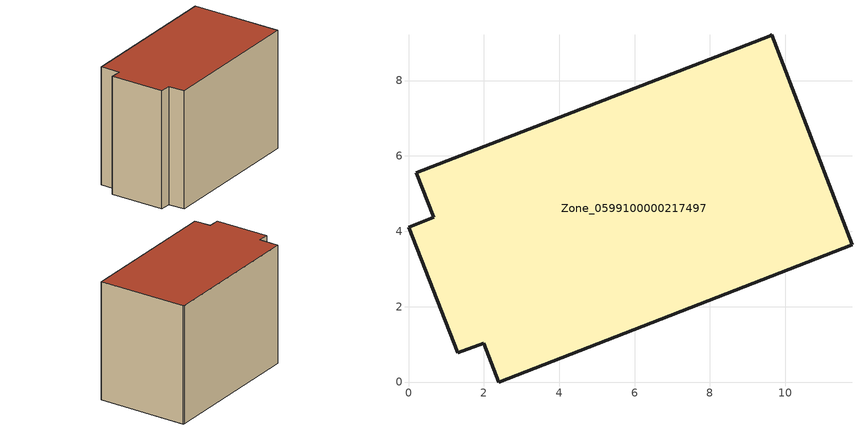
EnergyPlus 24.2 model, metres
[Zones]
Zone_0599100000217497
 floor ground (C_G): 0,4.11 0.67,4.37 0.21,5.56 9.57,9.18 9.64,9.21 11.77,3.64 2.39,0 1.99,1.03 1.31,0.77 z2.24
 wall outside (C_F): 0.67,4.37 0,4.11 1.31,0.77 1.99,1.03 2.39,0 11.77,3.64 9.64,9.21 9.57,9.18 0.21,5.56 0.67,4.37 z2.24:10.12
 roof outside (C_R): 11.77,3.64 9.64,9.21 9.57,9.18 0.21,5.56 0.67,4.37 0,4.11 1.31,0.77 1.99,1.03 2.39,0 z10.12
[BUILDING]
Pand.0599100000217497: North Axis=0; Terrain=City; Loads Convergence Tolerance Value=0.04; Temperature Convergence Tolerance Value=0.4; Solar Distribution=FullExterior; Maximum Number of Warmup Days=25; Minimum Number of Warmup Days=1
[Site:Location]
Rotterdam.The.Hague.AP_ZH_NLD Design_Conditions: Latitude=51.96; Longitude=4.45; Time Zone=1; Elevation=-4.5
[SITE:GROUNDTEMPERATURE:BUILDINGSURFACE]
18, 18, 18, 18, 18, 18, 18, 18, 18, 18, 18, 18
[MATERIAL] Thermal Absorptance=0.9; Solar Absorptance=0.7; Visible Absorptance=0.7
Name | Roughness | Thickness | Conductivity | Density | Specific Heat
G.TI.1946 | MediumSmooth | 0.15 | 1 | 540 | 1210
F.TI.1946 | Rough | 0.3 | 0.857143 | 1920 | 840
R.TI.1946 | MediumRough | 0.2 | 0.1 | 1500 | 1000
[CONSTRUCTION]
C_G: G.TI.1946
C_F: F.TI.1946
C_R: R.TI.1946
[ZONE]
Zone_0599100000217497: Type=1; Multiplier=1; Ceiling Height=Autocalculate; Volume=Autocalculate; Floor Area=autocalculate; Part of Total Floor Area=Yes
[ZONEINFILTRATION:DESIGNFLOWRATE]
Infil_Zone_0599100000217497: Zone or ZoneList or Space or SpaceList=Zone_0599100000217497; Schedule=AlwaysOn; Design Flow Rate Calculation Method=Flow/Area; Flow Rate per Floor Area=0.003; Constant Term Coefficient=1; Temperature Term Coefficient=0; Velocity Term Coefficient=0; Velocity Squared Term Coefficient=0
[HVACTEMPLATE:ZONE:IDEALLOADSAIRSYSTEM]
Zone_0599100000217497: Maximum Heating Supply Air Temperature=50; Minimum Cooling Supply Air Temperature=13; Maximum Heating Supply Air Humidity Ratio=0.0156; Minimum Cooling Supply Air Humidity Ratio=0.0077; Heating Limit=NoLimit; Cooling Limit=NoLimit; Dehumidification Control Type=ConstantSensibleHeatRatio; Cooling Sensible Heat Ratio=0.7; Dehumidification Setpoint=60; Humidification Control Type=None; Humidification Setpoint=30; Outdoor Air Method=None; Outdoor Air Flow Rate per Person=0.00944; Outdoor Air Flow Rate per Zone Floor Area=0; Outdoor Air Flow Rate per Zone=0; Demand Controlled Ventilation Type=None; Outdoor Air Economizer Type=NoEconomizer; Heat Recovery Type=None; Sensible Heat Recovery Effectiveness=0.7; Latent Heat Recovery Effectiveness=0.65
[ZONECONTROL:THERMOSTAT]
ThermostatControl_Zone_0599100000217497: Zone or ZoneList=Zone_0599100000217497; Control Type Schedule=DualSetpointControlType; Control 1=Thermostat_Zone_0599100000217497; Temperature Difference Between Cutout And Setpoint=0
[THERMOSTATSETPOINT:DUALSETPOINT]
Thermostat_Zone_0599100000217497: Heating Setpoint Temperature Schedule=HeatingSetpoint_Zone_0599100000217497; Cooling Setpoint Temperature Schedule=CoolingSetpoint_Zone_0599100000217497
[SCHEDULE:COMPACT]
HeatingSetpoint_Zone_0599100000217497: Through: 12/31, For: AllDays, Until: 24:00, 21
CoolingSetpoint_Zone_0599100000217497: Through: 12/31, For: AllDays, Until: 24:00, 24
DualSetpointControlType: Through: 12/31, For: AllDays, Until: 24:00, 4
AlwaysOn: Through: 12/31, For: AllDays, Until: 24:00, 1
